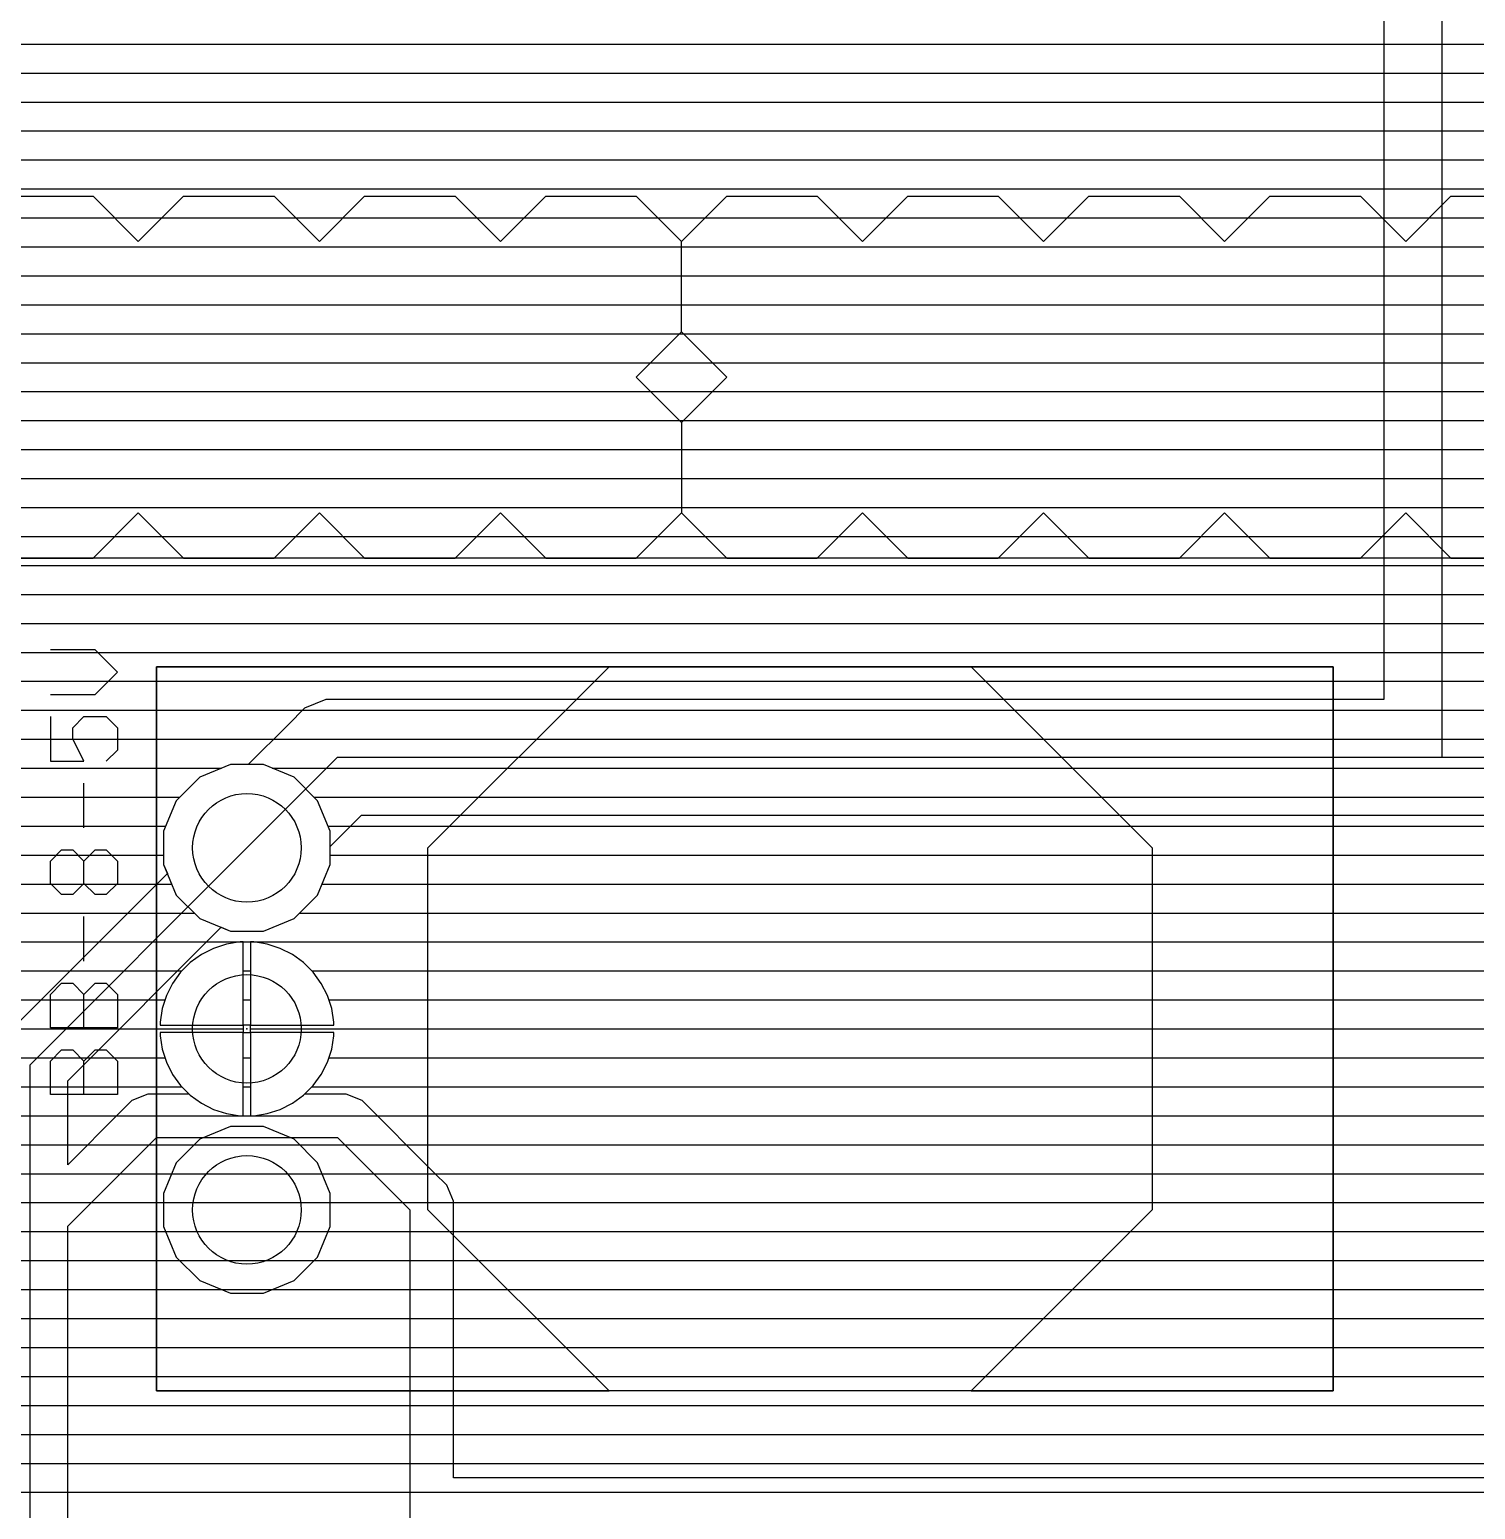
# Model space of a CAD drawing. Extents: x -0.64 to 6, y -0.15 to 7.8.
# Drawn here: x 1.6 to 2.398, y 5.015 to 5.832 of the extents above; entities that cross this region are included whole.
import ezdxf

# ---------------------------------------------------------------- set-up
doc = ezdxf.new("R2010")
doc.units = 0
for name, color, linetype in [('1', 22, 'CONTINUOUS'), ('16', 175, 'CONTINUOUS'), ('17', 82, 'CONTINUOUS'), ('21', 253, 'CONTINUOUS'), ('23', 7, 'CONTINUOUS'), ('25', 253, 'CONTINUOUS'), ('49', 253, 'CONTINUOUS'), ('51', 253, 'CONTINUOUS')]:
    doc.layers.add(name, color=color, linetype=linetype)

# ---------------------------------------------------------------- blocks, each defined once
blk = doc.blocks.new('ROUNDP')
blk.add_circle((0, 0), 0.5)

msp = doc.modelspace()

# ---------------------------------------------------------------- linework, layer by layer
at = {"layer": '1'}
for p, q in [((2.38, 6.01), (2.38, 5.43)), ((2.348, 5.996745), (2.348, 5.462)), ((0.104, 5.824), (2.348, 5.824)), ((0.104, 5.808), (2.348, 5.808)), ((0.104, 5.792), (2.348, 5.792)), ((0.104, 5.776), (2.348, 5.776)), ((0.104, 5.76), (2.348, 5.76)), ((0.104, 5.744), (2.348, 5.744)), ((0.104, 5.728), (2.348, 5.728)), ((0.104, 5.712), (2.348, 5.712)), ((0.104, 5.696), (2.348, 5.696)), ((0.104, 5.68), (2.348, 5.68)), ((0.104, 5.664), (2.348, 5.664)), ((0.104, 5.648), (2.348, 5.648)), ((0.104, 5.632), (2.348, 5.632)), ((0.104, 5.616), (2.348, 5.616)), ((0.104, 5.6), (2.348, 5.6)), ((0.109941, 5.584), (2.348, 5.584)), ((0.125941, 5.568), (2.348, 5.568)), ((0.141941, 5.552), (2.348, 5.552)), ((0.157941, 5.536), (2.348, 5.536)), ((0.173941, 5.52), (2.348, 5.52)), ((0.189941, 5.504), (2.348, 5.504)), ((0.205941, 5.488), (2.348, 5.488)), ((0.221941, 5.472), (2.348, 5.472)), ((1.763635, 5.462), (1.751873, 5.457128)), ((2.348, 5.462), (1.763635, 5.462)), ((0.237941, 5.456), (1.750745, 5.456)), ((1.751873, 5.457128), (1.742872, 5.448126)), ((1.742872, 5.448126), (1.720745, 5.426)), ((0.580115, 5.44), (1.734745, 5.44)), ((1.72, 5.38), (1.77, 5.43)), ((1.77, 5.43), (2.38, 5.43)), ((2.38, 5.43), (2.484882, 5.43)), ((0.601664, 5.424), (1.706022, 5.424)), ((1.71085, 5.426), (1.693943, 5.418997)), ((1.720745, 5.426), (1.71085, 5.426)), ((1.693943, 5.418997), (1.681003, 5.406057)), ((0.615448, 5.408), (1.682946, 5.408)), ((1.681003, 5.406057), (1.674, 5.38915)), ((1.766, 5.380745), (1.783255, 5.398)), ((1.783255, 5.398), (2.437386, 5.398)), ((0.624685, 5.392), (1.675181, 5.392)), ((1.674, 5.38915), (1.674, 5.37085)), ((1.777255, 5.392), (2.437386, 5.392)), ((1.72, 5.38), (1.6, 5.26)), ((1.766, 5.37085), (1.766, 5.380745)), ((0.629667, 5.376), (1.674, 5.376)), ((1.674, 5.37085), (1.676095, 5.365793)), ((1.758997, 5.353943), (1.766, 5.37085)), ((1.766, 5.376), (2.460882, 5.376)), ((1.676095, 5.365793), (1.591301, 5.281)), ((0.633, 5.36), (1.670302, 5.36)), ((1.761506, 5.36), (2.460882, 5.36)), ((1.746057, 5.341003), (1.758997, 5.353943)), ((0.633, 5.344), (1.654302, 5.344)), ((1.72915, 5.334), (1.746057, 5.341003)), ((1.749054, 5.344), (2.460882, 5.344)), ((1.621, 5.251301), (1.705793, 5.336095)), ((1.705793, 5.336095), (1.71085, 5.334)), ((1.71085, 5.334), (1.72915, 5.334)), ((0.630738, 5.328), (1.638302, 5.328)), ((1.701574, 5.324483), (1.694843, 5.321053)), ((1.697698, 5.328), (2.437386, 5.328)), ((1.70876, 5.326818), (1.701574, 5.324483)), ((1.716222, 5.328), (1.70876, 5.326818)), ((1.718, 5.328), (1.716222, 5.328)), ((1.718, 5.282001), (1.718, 5.328)), ((1.723778, 5.328), (1.722, 5.328)), ((1.722, 5.328), (1.722, 5.282001)), ((1.73124, 5.326818), (1.723778, 5.328)), ((1.738426, 5.324483), (1.73124, 5.326818)), ((1.745157, 5.321053), (1.738426, 5.324483)), ((1.68873, 5.316612), (1.683388, 5.31127)), ((1.694843, 5.321053), (1.68873, 5.316612)), ((1.75127, 5.316612), (1.745157, 5.321053)), ((1.756612, 5.31127), (1.75127, 5.316612)), ((0.626451, 5.312), (1.622302, 5.312)), ((1.683388, 5.31127), (1.678947, 5.305157)), ((1.681698, 5.312), (1.684118, 5.312)), ((1.718, 5.312), (1.722, 5.312)), ((1.755882, 5.312), (2.437386, 5.312)), ((1.761053, 5.305157), (1.756612, 5.31127)), ((1.675517, 5.298426), (1.673182, 5.29124)), ((1.678947, 5.305157), (1.675517, 5.298426)), ((1.764483, 5.298426), (1.761053, 5.305157)), ((1.766818, 5.29124), (1.764483, 5.298426)), ((0.617757, 5.296), (1.606302, 5.296)), ((1.665698, 5.296), (1.674729, 5.296)), ((1.673182, 5.29124), (1.672, 5.283778)), ((1.718, 5.296), (1.722, 5.296)), ((1.765271, 5.296), (2.437386, 5.296)), ((1.768, 5.283778), (1.766818, 5.29124)), ((1.672, 5.283778), (1.672, 5.282)), ((1.672, 5.282), (1.717999, 5.282)), ((1.717999, 5.282), (1.717999, 5.278)), ((1.722, 5.282001), (1.718, 5.282001)), ((1.722001, 5.278), (1.722001, 5.282)), ((1.722001, 5.282), (1.768, 5.282)), ((1.768, 5.282), (1.768, 5.283778)), ((1.649698, 5.28), (1.717999, 5.28)), ((1.717999, 5.278), (1.672, 5.278)), ((1.672, 5.278), (1.672, 5.276222)), ((1.672, 5.276222), (1.673182, 5.26876)), ((1.722001, 5.28), (2.437386, 5.28)), ((1.768, 5.278), (1.722001, 5.278)), ((1.766818, 5.26876), (1.768, 5.276222)), ((1.768, 5.276222), (1.768, 5.278)), ((1.673182, 5.26876), (1.675517, 5.261574)), ((1.764483, 5.261574), (1.766818, 5.26876)), ((1.6, 5.26), (1.6, 4.57)), ((1.633698, 5.264), (1.674728, 5.264)), ((1.675517, 5.261574), (1.678947, 5.254843)), ((1.761053, 5.254843), (1.764483, 5.261574)), ((1.765271, 5.264), (2.437386, 5.264)), ((1.621, 5.204941), (1.621, 5.251301)), ((1.621, 5.248), (1.684118, 5.248)), ((1.678947, 5.254843), (1.683388, 5.24873)), ((1.683388, 5.24873), (1.688118, 5.244)), ((1.751882, 5.244), (1.756612, 5.24873)), ((1.755882, 5.248), (2.437386, 5.248)), ((1.756612, 5.24873), (1.761053, 5.254843)), ((1.656405, 5.240346), (1.649654, 5.233595)), ((1.665226, 5.244), (1.656405, 5.240346)), ((1.688118, 5.244), (1.665226, 5.244)), ((1.774774, 5.244), (1.751882, 5.244)), ((1.783595, 5.240346), (1.774774, 5.244)), ((1.823595, 5.200346), (1.783595, 5.240346)), ((1.649654, 5.233595), (1.621, 5.204941)), ((1.621, 5.232), (1.648059, 5.232)), ((1.791941, 5.232), (2.460882, 5.232)), ((1.621, 5.171), (1.67, 5.22)), ((1.621, 5.216), (1.632059, 5.216)), ((1.666, 5.216), (1.774, 5.216)), ((1.67, 5.22), (1.77, 5.22)), ((1.77, 5.22), (1.81, 5.18)), ((1.807941, 5.216), (2.460882, 5.216)), ((1.65, 5.2), (1.79, 5.2)), ((1.830346, 5.193595), (1.823595, 5.200346)), ((1.823941, 5.2), (2.460882, 5.2)), ((1.834, 5.184774), (1.830346, 5.193595)), ((1.634, 5.184), (1.806, 5.184)), ((1.834, 5.032), (1.834, 5.184774)), ((1.834, 5.184), (2.439325, 5.184)), ((1.81, 5.18), (1.81, 4.77)), ((1.621, 4.76), (1.621, 5.171)), ((1.621, 5.168), (1.81, 5.168)), ((1.834, 5.168), (2.437386, 5.168)), ((1.621, 5.152), (1.81, 5.152)), ((1.834, 5.152), (2.437386, 5.152)), ((1.621, 5.136), (1.81, 5.136)), ((1.834, 5.136), (2.437386, 5.136)), ((1.621, 5.12), (1.81, 5.12)), ((1.834, 5.12), (2.437386, 5.12)), ((1.621, 5.104), (1.81, 5.104)), ((1.834, 5.104), (2.437386, 5.104)), ((1.621, 5.088), (1.81, 5.088)), ((1.834, 5.088), (2.556317, 5.088)), ((1.621, 5.072), (1.81, 5.072)), ((1.834, 5.072), (3.000016, 5.072)), ((1.621, 5.056), (1.81, 5.056)), ((1.834, 5.056), (3.000016, 5.056)), ((1.621, 5.04), (1.81, 5.04)), ((1.834, 5.04), (3.000016, 5.04)), ((3.000016, 5.032), (1.834, 5.032)), ((1.621, 5.024), (1.81, 5.024))]:
    msp.add_line(p, q, dxfattribs=at)
at = {"layer": '16'}
for p, q in [((0.104, 5.824), (4.762532, 5.824)), ((0.104, 5.808), (4.836, 5.808)), ((0.104, 5.792), (4.836, 5.792)), ((0.104, 5.776), (4.836, 5.776)), ((0.104, 5.76), (4.836, 5.76)), ((0.104, 5.744), (4.836, 5.744)), ((0.104, 5.728), (4.836, 5.728)), ((0.104, 5.712), (4.836, 5.712)), ((0.104, 5.696), (4.836, 5.696)), ((0.104, 5.68), (4.836, 5.68)), ((0.104, 5.664), (4.836, 5.664)), ((0.104, 5.648), (4.836, 5.648)), ((0.104, 5.632), (4.836, 5.632)), ((0.104, 5.616), (4.836, 5.616)), ((0.104, 5.6), (4.836, 5.6)), ((0.109941, 5.584), (4.836, 5.584)), ((0.125941, 5.568), (4.836, 5.568)), ((0.141941, 5.552), (4.844059, 5.552)), ((0.157941, 5.536), (4.860059, 5.536)), ((0.173941, 5.52), (4.876059, 5.52)), ((0.189941, 5.504), (4.892059, 5.504)), ((0.205941, 5.488), (4.908059, 5.488)), ((0.221941, 5.472), (4.924059, 5.472)), ((0.237941, 5.456), (4.940059, 5.456)), ((0.580115, 5.44), (4.956059, 5.44)), ((0.601664, 5.424), (1.706022, 5.424)), ((1.71085, 5.426), (1.693943, 5.418997)), ((1.72915, 5.426), (1.71085, 5.426)), ((1.746057, 5.418997), (1.72915, 5.426)), ((1.733978, 5.424), (5.0185, 5.424)), ((1.693943, 5.418997), (1.681003, 5.406057)), ((1.758997, 5.406057), (1.746057, 5.418997)), ((0.615448, 5.408), (1.682946, 5.408)), ((1.681003, 5.406057), (1.674, 5.38915)), ((1.757054, 5.408), (5.027452, 5.408)), ((1.766, 5.38915), (1.758997, 5.406057)), ((0.624685, 5.392), (1.675181, 5.392)), ((1.674, 5.38915), (1.674, 5.37085)), ((1.764819, 5.392), (5.634059, 5.392)), ((1.766, 5.37085), (1.766, 5.38915)), ((0.629667, 5.376), (1.674, 5.376)), ((1.674, 5.37085), (1.681003, 5.353943)), ((1.758997, 5.353943), (1.766, 5.37085)), ((1.766, 5.376), (5.650059, 5.376)), ((0.633, 5.36), (1.678494, 5.36)), ((1.761506, 5.36), (5.656, 5.36)), ((1.681003, 5.353943), (1.693943, 5.341003)), ((1.746057, 5.341003), (1.758997, 5.353943)), ((0.633, 5.344), (1.690946, 5.344)), ((1.693943, 5.341003), (1.71085, 5.334)), ((1.72915, 5.334), (1.746057, 5.341003)), ((1.749054, 5.344), (5.656, 5.344)), ((1.71085, 5.334), (1.72915, 5.334)), ((0.630738, 5.328), (5.656, 5.328)), ((1.701574, 5.324483), (1.694843, 5.321053)), ((1.70876, 5.326818), (1.701574, 5.324483)), ((1.716222, 5.328), (1.70876, 5.326818)), ((1.718, 5.328), (1.716222, 5.328)), ((1.718, 5.282001), (1.718, 5.328)), ((1.723778, 5.328), (1.722, 5.328)), ((1.722, 5.328), (1.722, 5.282001)), ((1.73124, 5.326818), (1.723778, 5.328)), ((1.738426, 5.324483), (1.73124, 5.326818)), ((1.745157, 5.321053), (1.738426, 5.324483)), ((1.68873, 5.316612), (1.683388, 5.31127)), ((1.694843, 5.321053), (1.68873, 5.316612)), ((1.75127, 5.316612), (1.745157, 5.321053)), ((1.756612, 5.31127), (1.75127, 5.316612)), ((0.626451, 5.312), (1.684118, 5.312)), ((1.683388, 5.31127), (1.678947, 5.305157)), ((1.718, 5.312), (1.722, 5.312)), ((1.755882, 5.312), (3.267452, 5.312)), ((1.761053, 5.305157), (1.756612, 5.31127)), ((1.675517, 5.298426), (1.673182, 5.29124)), ((1.678947, 5.305157), (1.675517, 5.298426)), ((1.764483, 5.298426), (1.761053, 5.305157)), ((1.766818, 5.29124), (1.764483, 5.298426)), ((0.617757, 5.296), (1.674729, 5.296)), ((1.673182, 5.29124), (1.672, 5.283778)), ((1.718, 5.296), (1.722, 5.296)), ((1.765271, 5.296), (3.2585, 5.296)), ((1.768, 5.283778), (1.766818, 5.29124)), ((1.672, 5.283778), (1.672, 5.282)), ((1.672, 5.282), (1.717999, 5.282)), ((1.717999, 5.282), (1.717999, 5.278)), ((1.722, 5.282001), (1.718, 5.282001)), ((1.722001, 5.278), (1.722001, 5.282)), ((1.722001, 5.282), (1.768, 5.282)), ((1.768, 5.282), (1.768, 5.283778)), ((0.605664, 5.28), (1.717999, 5.28)), ((1.717999, 5.278), (1.672, 5.278)), ((1.672, 5.278), (1.672, 5.276222)), ((1.672, 5.276222), (1.673182, 5.26876)), ((1.718, 5.232), (1.718, 5.277999)), ((1.718, 5.277999), (1.722, 5.277999)), ((1.722, 5.277999), (1.722, 5.232)), ((1.722001, 5.28), (3.260047, 5.28)), ((1.768, 5.278), (1.722001, 5.278)), ((1.766818, 5.26876), (1.768, 5.276222)), ((1.768, 5.276222), (1.768, 5.278)), ((1.673182, 5.26876), (1.675517, 5.261574)), ((1.764483, 5.261574), (1.766818, 5.26876)), ((0.587043, 5.264), (1.674728, 5.264)), ((1.675517, 5.261574), (1.678947, 5.254843)), ((1.718, 5.264), (1.722, 5.264)), ((1.761053, 5.254843), (1.764483, 5.261574)), ((1.765271, 5.264), (3.266, 5.264)), ((0.547292, 5.248), (1.684118, 5.248)), ((1.678947, 5.254843), (1.683388, 5.24873)), ((1.683388, 5.24873), (1.68873, 5.243388)), ((1.718, 5.248), (1.722, 5.248)), ((1.75127, 5.243388), (1.756612, 5.24873)), ((1.755882, 5.248), (3.266, 5.248)), ((1.756612, 5.24873), (1.761053, 5.254843)), ((1.68873, 5.243388), (1.694843, 5.238947)), ((1.745157, 5.238947), (1.75127, 5.243388)), ((0.304, 5.232), (1.716222, 5.232)), ((1.694843, 5.238947), (1.701574, 5.235517)), ((1.701574, 5.235517), (1.70876, 5.233182)), ((1.70876, 5.233182), (1.716222, 5.232)), ((1.716222, 5.232), (1.718, 5.232)), ((1.718, 5.232), (1.722, 5.232)), ((1.722, 5.232), (1.723778, 5.232)), ((1.723778, 5.232), (1.73124, 5.233182)), ((1.723778, 5.232), (3.266, 5.232)), ((1.73124, 5.233182), (1.738426, 5.235517)), ((1.738426, 5.235517), (1.745157, 5.238947)), ((1.71085, 5.226), (1.693943, 5.218997)), ((1.72915, 5.226), (1.71085, 5.226)), ((1.746057, 5.218997), (1.72915, 5.226)), ((0.304, 5.216), (1.690946, 5.216)), ((1.693943, 5.218997), (1.681003, 5.206057)), ((1.758997, 5.206057), (1.746057, 5.218997)), ((1.749054, 5.216), (3.266, 5.216)), ((0.902811, 5.2), (1.678494, 5.2)), ((1.681003, 5.206057), (1.674, 5.18915)), ((1.766, 5.18915), (1.758997, 5.206057)), ((1.761506, 5.2), (3.266, 5.2)), ((0.902811, 5.184), (1.674, 5.184)), ((1.674, 5.18915), (1.674, 5.17085)), ((1.766, 5.17085), (1.766, 5.18915)), ((1.766, 5.184), (3.266, 5.184)), ((0.902811, 5.168), (1.67518, 5.168)), ((1.674, 5.17085), (1.681003, 5.153943)), ((1.758997, 5.153943), (1.766, 5.17085)), ((1.764819, 5.168), (3.266, 5.168)), ((0.902811, 5.152), (1.682946, 5.152)), ((1.681003, 5.153943), (1.693943, 5.141003)), ((1.746057, 5.141003), (1.758997, 5.153943)), ((1.757054, 5.152), (3.266, 5.152)), ((0.904539, 5.136), (1.706021, 5.136)), ((1.693943, 5.141003), (1.71085, 5.134)), ((1.71085, 5.134), (1.72915, 5.134)), ((1.72915, 5.134), (1.746057, 5.141003)), ((1.733978, 5.136), (3.266, 5.136)), ((0.9065, 5.12), (3.266, 5.12)), ((0.902811, 5.104), (3.266, 5.104)), ((0.703433, 5.088), (3.266, 5.088)), ((0.699267, 5.072), (3.266, 5.072)), ((0.564307, 5.056), (3.266, 5.056)), ((0.701433, 5.04), (3.266, 5.04)), ((0.701433, 5.024), (3.266, 5.024))]:
    msp.add_line(p, q, dxfattribs=at)
at = {"layer": '21'}
for p, q in [((1.67, 5.08), (1.67, 5.48)), ((1.67, 5.48), (1.92, 5.48)), ((1.82, 5.38), (1.92, 5.48)), ((1.92, 5.48), (2.12, 5.48)), ((2.12, 5.48), (2.32, 5.48)), ((2.12, 5.48), (2.22, 5.38)), ((2.32, 5.48), (2.32, 5.08)), ((1.82, 5.18), (1.82, 5.38)), ((2.22, 5.38), (2.22, 5.18)), ((1.92, 5.08), (1.82, 5.18)), ((2.22, 5.18), (2.12, 5.08)), ((1.92, 5.08), (1.67, 5.08)), ((2.12, 5.08), (1.92, 5.08)), ((2.32, 5.08), (2.12, 5.08))]:
    msp.add_line(p, q, dxfattribs=at)
at = {"layer": '23'}
msp.add_point((1.72, 5.28), dxfattribs=at)
at = {"layer": '25'}
for p, q in [((1.636156, 5.489356), (1.611468, 5.489356)), ((1.6485, 5.477012), (1.636156, 5.489356)), ((1.636156, 5.464668), (1.6485, 5.477012)), ((1.611468, 5.464668), (1.636156, 5.464668)), ((1.611468, 5.452525), (1.611468, 5.427837)), ((1.623812, 5.446353), (1.629984, 5.452525)), ((1.629984, 5.452525), (1.642328, 5.452525)), ((1.642328, 5.452525), (1.6485, 5.446353)), ((1.623812, 5.440181), (1.623812, 5.446353)), ((1.6485, 5.446353), (1.6485, 5.434009)), ((1.629984, 5.427837), (1.623812, 5.440181)), ((1.611468, 5.427837), (1.629984, 5.427837)), ((1.6485, 5.434009), (1.642328, 5.427837)), ((1.629984, 5.391006), (1.629984, 5.415693)), ((1.611468, 5.37269), (1.61764, 5.378862)), ((1.61764, 5.378862), (1.623812, 5.378862)), ((1.623812, 5.378862), (1.629984, 5.37269)), ((1.629984, 5.37269), (1.636156, 5.378862)), ((1.636156, 5.378862), (1.642328, 5.378862)), ((1.642328, 5.378862), (1.6485, 5.37269)), ((1.611468, 5.360346), (1.611468, 5.37269)), ((1.629984, 5.360346), (1.629984, 5.37269)), ((1.6485, 5.37269), (1.6485, 5.360346)), ((1.61764, 5.354174), (1.611468, 5.360346)), ((1.629984, 5.360346), (1.623812, 5.354174)), ((1.636156, 5.354174), (1.629984, 5.360346)), ((1.6485, 5.360346), (1.642328, 5.354174)), ((1.623812, 5.354174), (1.61764, 5.354174)), ((1.642328, 5.354174), (1.636156, 5.354174)), ((1.629984, 5.317343), (1.629984, 5.34203)), ((1.611468, 5.299027), (1.61764, 5.305199)), ((1.611468, 5.280511), (1.611468, 5.299027)), ((1.61764, 5.305199), (1.623812, 5.305199)), ((1.623812, 5.305199), (1.629984, 5.299027)), ((1.629984, 5.299027), (1.636156, 5.305199)), ((1.629984, 5.280511), (1.629984, 5.299027)), ((1.636156, 5.305199), (1.642328, 5.305199)), ((1.642328, 5.305199), (1.6485, 5.299027)), ((1.6485, 5.299027), (1.6485, 5.280511)), ((1.6485, 5.280511), (1.611468, 5.280511)), ((1.611468, 5.262195), (1.61764, 5.268367)), ((1.61764, 5.268367), (1.623812, 5.268367)), ((1.623812, 5.268367), (1.629984, 5.262195)), ((1.629984, 5.262195), (1.636156, 5.268367)), ((1.636156, 5.268367), (1.642328, 5.268367)), ((1.642328, 5.268367), (1.6485, 5.262195)), ((1.611468, 5.24368), (1.611468, 5.262195)), ((1.629984, 5.24368), (1.629984, 5.262195)), ((1.6485, 5.262195), (1.6485, 5.24368)), ((1.6485, 5.24368), (1.611468, 5.24368))]:
    msp.add_line(p, q, dxfattribs=at)
at = {"layer": '49'}
for p, q in [((1.585, 5.74), (1.635, 5.74)), ((1.635, 5.74), (1.66, 5.715)), ((1.66, 5.715), (1.685, 5.74)), ((1.685, 5.74), (1.735, 5.74)), ((1.735, 5.74), (1.76, 5.715)), ((1.76, 5.715), (1.785, 5.74)), ((1.785, 5.74), (1.835, 5.74)), ((1.835, 5.74), (1.86, 5.715)), ((1.86, 5.715), (1.885, 5.74)), ((1.885, 5.74), (1.935, 5.74)), ((1.935, 5.74), (1.96, 5.715)), ((1.96, 5.715), (1.985, 5.74)), ((1.985, 5.74), (2.035, 5.74)), ((2.035, 5.74), (2.06, 5.715)), ((2.06, 5.715), (2.085, 5.74)), ((2.085, 5.74), (2.135, 5.74)), ((2.135, 5.74), (2.16, 5.715)), ((2.16, 5.715), (2.185, 5.74)), ((2.185, 5.74), (2.235, 5.74)), ((2.235, 5.74), (2.26, 5.715)), ((2.26, 5.715), (2.285, 5.74)), ((2.285, 5.74), (2.335, 5.74)), ((2.335, 5.74), (2.36, 5.715)), ((2.36, 5.715), (2.385, 5.74)), ((2.385, 5.74), (2.435, 5.74)), ((1.96, 5.665), (1.96, 5.715)), ((1.96, 5.665), (1.935, 5.64)), ((1.985, 5.64), (1.96, 5.665)), ((1.935, 5.64), (1.96, 5.615)), ((1.96, 5.615), (1.985, 5.64)), ((1.96, 5.615), (1.96, 5.565)), ((1.66, 5.565), (1.635, 5.54)), ((1.685, 5.54), (1.66, 5.565)), ((1.76, 5.565), (1.735, 5.54)), ((1.785, 5.54), (1.76, 5.565)), ((1.86, 5.565), (1.835, 5.54)), ((1.885, 5.54), (1.86, 5.565)), ((1.96, 5.565), (1.935, 5.54)), ((1.96, 5.565), (1.985, 5.54)), ((2.06, 5.565), (2.035, 5.54)), ((2.085, 5.54), (2.06, 5.565)), ((2.16, 5.565), (2.135, 5.54)), ((2.185, 5.54), (2.16, 5.565)), ((2.26, 5.565), (2.235, 5.54)), ((2.285, 5.54), (2.26, 5.565)), ((2.36, 5.565), (2.335, 5.54)), ((2.385, 5.54), (2.36, 5.565)), ((4.76, 5.54), (-0.14, 5.54)), ((1.585, 5.54), (1.635, 5.54)), ((1.685, 5.54), (1.735, 5.54)), ((1.785, 5.54), (1.835, 5.54)), ((1.885, 5.54), (1.935, 5.54)), ((1.985, 5.54), (2.035, 5.54)), ((2.085, 5.54), (2.135, 5.54)), ((2.185, 5.54), (2.235, 5.54)), ((2.285, 5.54), (2.335, 5.54)), ((2.385, 5.54), (2.435, 5.54))]:
    msp.add_line(p, q, dxfattribs=at)
at = {"layer": '51'}
for p, q in [((1.67, 5.48), (1.67, 5.08)), ((1.92, 5.48), (1.67, 5.48)), ((1.82, 5.38), (1.92, 5.48)), ((2.12, 5.48), (1.92, 5.48)), ((2.32, 5.48), (2.12, 5.48)), ((2.12, 5.48), (2.22, 5.38)), ((2.32, 5.08), (2.32, 5.48)), ((1.82, 5.18), (1.82, 5.38)), ((2.22, 5.38), (2.22, 5.18)), ((1.92, 5.08), (1.82, 5.18)), ((2.22, 5.18), (2.12, 5.08)), ((1.67, 5.08), (1.92, 5.08)), ((2.12, 5.08), (1.92, 5.08)), ((2.12, 5.08), (2.32, 5.08))]:
    msp.add_line(p, q, dxfattribs=at)

# ---------------------------------------------------------------- block references
at = {"layer": '17', "xscale": 0.06, "yscale": 0.06, "rotation": 270}
for p in [(1.72, 5.38), (1.72, 5.38), (1.72, 5.28), (1.72, 5.28), (1.72, 5.18), (1.72, 5.18)]:
    msp.add_blockref('ROUNDP', p, dxfattribs=at)

doc.saveas('drawing.dxf')
